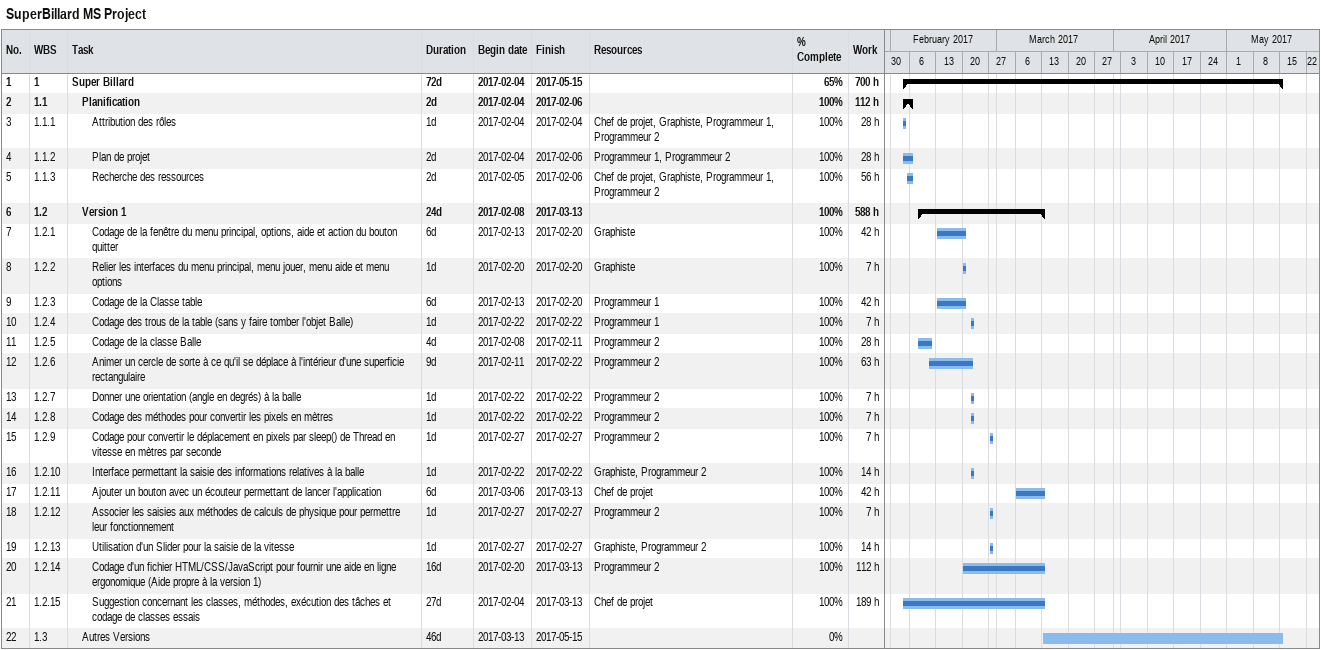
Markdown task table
SuperBillard MS Project

| ID | WBS | Task | Duration | Start | Finish | Resources | % complete | Work (h) |
|---|---|---|---|---|---|---|---|---|
| 1 | 1 | **Super Billard** | 72d | 2017-02-04 | 2017-05-15 |  | 65 | 700 |
| 2 | 1.1 | **Planification** | 2d | 2017-02-04 | 2017-02-06 |  | 100 | 112 |
| 3 | 1.1.1 | Attribution des rôles | 1d | 2017-02-04 | 2017-02-04 | Chef de projet, Graphiste, Programmeur 1, Programmeur 2 | 100 | 28 |
| 4 | 1.1.2 | Plan de projet | 2d | 2017-02-04 | 2017-02-06 | Programmeur 1, Programmeur 2 | 100 | 28 |
| 5 | 1.1.3 | Recherche des ressources | 2d | 2017-02-05 | 2017-02-06 | Chef de projet, Graphiste, Programmeur 1, Programmeur 2 | 100 | 56 |
| 6 | 1.2 | **Version 1** | 24d | 2017-02-08 | 2017-03-13 |  | 100 | 588 |
| 7 | 1.2.1 | Codage de la fenêtre du menu principal, options, aide et action du bouton quitter | 6d | 2017-02-13 | 2017-02-20 | Graphiste | 100 | 42 |
| 8 | 1.2.2 | Relier les interfaces du menu principal, menu jouer, menu aide et menu options | 1d | 2017-02-20 | 2017-02-20 | Graphiste | 100 | 7 |
| 9 | 1.2.3 | Codage de la Classe table | 6d | 2017-02-13 | 2017-02-20 | Programmeur 1 | 100 | 42 |
| 10 | 1.2.4 | Codage des trous de la table (sans y faire tomber l'objet Balle) | 1d | 2017-02-22 | 2017-02-22 | Programmeur 1 | 100 | 7 |
| 11 | 1.2.5 | Codage de la classe Balle | 4d | 2017-02-08 | 2017-02-11 | Programmeur 2 | 100 | 28 |
| 12 | 1.2.6 | Animer un cercle de sorte à ce qu'il se déplace à l'intérieur d'une superficie rectangulaire | 9d | 2017-02-11 | 2017-02-22 | Programmeur 2 | 100 | 63 |
| 13 | 1.2.7 | Donner une orientation (angle en degrés) à la balle | 1d | 2017-02-22 | 2017-02-22 | Programmeur 2 | 100 | 7 |
| 14 | 1.2.8 | Codage des méthodes pour convertir les pixels en mètres | 1d | 2017-02-22 | 2017-02-22 | Programmeur 2 | 100 | 7 |
| 15 | 1.2.9 | Codage pour convertir le déplacement en pixels par sleep() de Thread en vitesse en mètres par seconde | 1d | 2017-02-27 | 2017-02-27 | Programmeur 2 | 100 | 7 |
| 16 | 1.2.10 | Interface permettant la saisie des informations relatives à la balle | 1d | 2017-02-22 | 2017-02-22 | Graphiste, Programmeur 2 | 100 | 14 |
| 17 | 1.2.11 | Ajouter un bouton avec un écouteur permettant de lancer l'application | 6d | 2017-03-06 | 2017-03-13 | Chef de projet | 100 | 42 |
| 18 | 1.2.12 | Associer les saisies aux méthodes de calculs de physique pour permettre leur fonctionnement | 1d | 2017-02-27 | 2017-02-27 | Programmeur 2 | 100 | 7 |
| 19 | 1.2.13 | Utilisation d'un Slider pour la saisie de la vitesse | 1d | 2017-02-27 | 2017-02-27 | Graphiste, Programmeur 2 | 100 | 14 |
| 20 | 1.2.14 | Codage d'un fichier HTML/CSS/JavaScript pour fournir une aide en ligne ergonomique (Aide propre à la version 1) | 16d | 2017-02-20 | 2017-03-13 | Programmeur 2 | 100 | 112 |
| 21 | 1.2.15 | Suggestion concernant les classes, méthodes, exécution des tâches et codage de classes essais | 27d | 2017-02-04 | 2017-03-13 | Chef de projet | 100 | 189 |
| 22 | 1.3 | Autres Versions | 46d | 2017-03-13 | 2017-05-15 |  | 0 |  |
